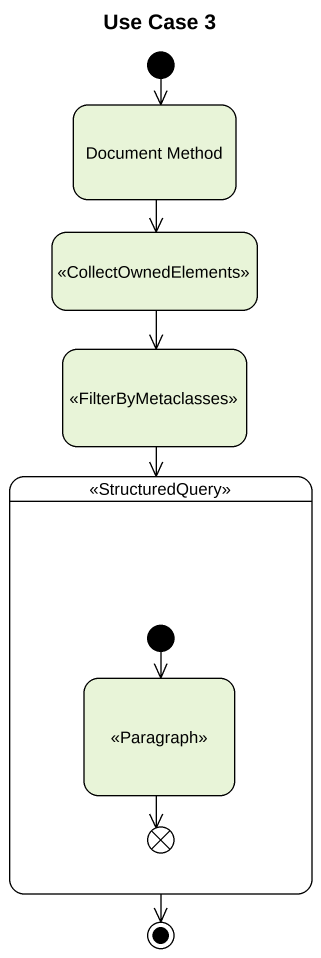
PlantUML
@startuml
title Use Case 3
hide empty description
state "Document Method" as Document_Method
state " " as state1 <<CollectOwnedElements>>
state " " as state2 <<FilterByMetaclasses>>
state " " as state3 <<StructuredQuery>> {
  state " " as state4 <<Paragraph>>
  state flowfinal1 <<end>>
  [*] --> state4
}
[*] --> Document_Method
Document_Method --> state1
state1 --> state2
state2 --> state3
state4 --> flowfinal1
state3 --> [*]
@enduml
